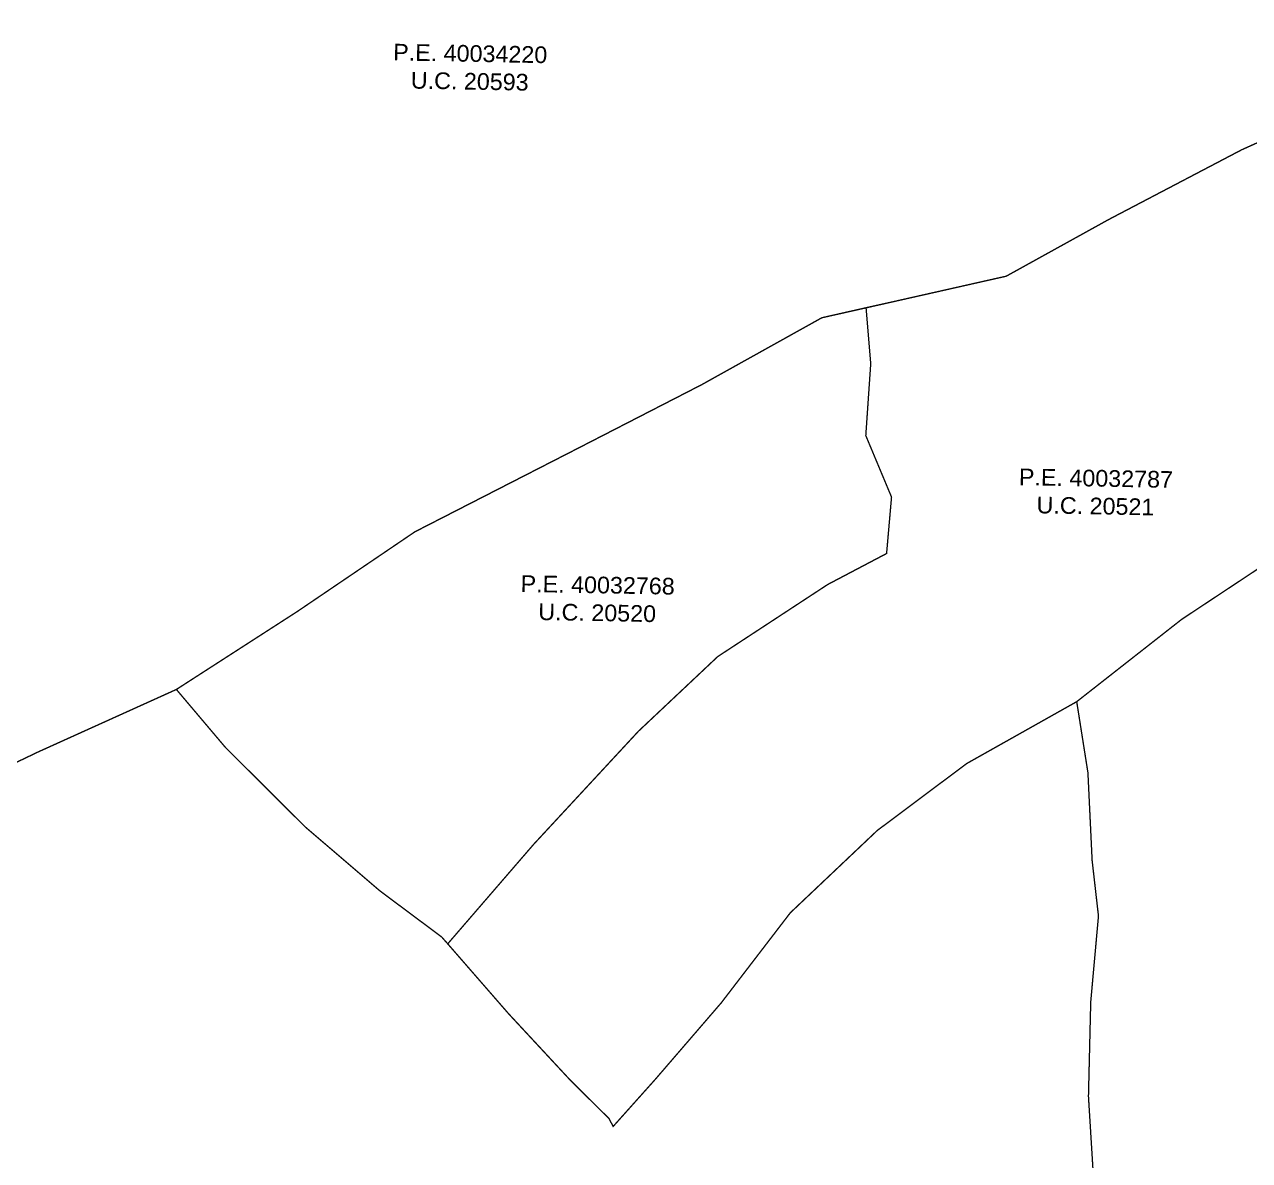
# Model space of a CAD drawing. Header units: metres. Extents: x 561401 to 594056, y 8460144 to 8508504.
# Drawn here: x 587074.4 to 587258.1, y 8503344.6 to 8503514.9 of the extents above; entities that cross this region are included whole.
import ezdxf

# ---------------------------------------------------------------- set-up
doc = ezdxf.new("R2010")
doc.units = ezdxf.units.M
for name, color, linetype in [('1.2. AFECTADOS BASE GRAFICA GORE', 76, 'Continuous'), ('1.2. AFECTADOS BASE GRAFICA SUNARP', 150, 'Continuous'), ('1.2. BASE GRAFICA SUNARP', 150, 'Continuous'), ('1.3 ETIQUETA P.E. Y U.C.', 1, 'Continuous')]:
    doc.layers.add(name, color=color, linetype=linetype)
doc.styles.add('Arial', font='arial.ttf', dxfattribs={"height": 1})

msp = doc.modelspace()

# ---------------------------------------------------------------- linework, layer by layer
at = {"layer": '1.2. AFECTADOS BASE GRAFICA GORE', "color": 64, "linetype": 'Continuous', "lineweight": -3, "const_width": 0.2}
msp.add_lwpolyline([(587234.98, 8503337.89), (587233.97, 8503354.24), (587234.31, 8503368.41), (587235.47, 8503381.28), (587234.52, 8503389.61), (587233.89, 8503402.78), (587232.21, 8503413.41), (587215.72, 8503404.14), (587202.29, 8503394.09), (587189.26, 8503381.76), (587178.91, 8503368.27), (587168.95, 8503356.72), (587162.7, 8503349.74), (587162.06, 8503350.93), (587156.26, 8503356.68), (587147.01, 8503366.64), (587137.89, 8503377.11), (587136.98, 8503378.14), (587127.73, 8503385.04), (587116.55, 8503394.61), (587104.6, 8503406.5), (587097.2, 8503415.24), (587076.42, 8503405.85), (587057.62, 8503396.84)], dxfattribs=at)
at = {"layer": '1.2. AFECTADOS BASE GRAFICA SUNARP', "color": 64, "linetype": 'Continuous', "lineweight": -3, "const_width": 0.2}
msp.add_lwpolyline([(587057.62, 8503396.84), (587076.42, 8503405.85), (587097.2, 8503415.24), (587115.31, 8503426.91), (587132.96, 8503438.87), (587157.14, 8503451.25), (587175.94, 8503460.91), (587193.99, 8503470.96), (587200.62, 8503472.45), (587204.35, 8503473.29), (587221.64, 8503477.19), (587237.01, 8503485.69), (587256.95, 8503496.14), (587283.48, 8503508.1), (587281.3, 8503513.04), (587276.63, 8503526.48), (587272.74, 8503544.15), (587267.67, 8503566.82), (587263.78, 8503582.57), (587259.42, 8503604.09), (587256.85, 8503617.38), (587252.54, 8503644.29)], dxfattribs=at)
at = {"layer": '1.2. BASE GRAFICA SUNARP', "color": 64, "linetype": 'Continuous', "lineweight": -3, "const_width": 0.2}
msp.add_lwpolyline([(587283.48, 8503508.1), (587256.95, 8503496.14), (587237.01, 8503485.69), (587221.64, 8503477.19), (587204.35, 8503473.29), (587200.62, 8503472.46), (587201.32, 8503464.06), (587200.58, 8503453.3), (587204.44, 8503444.08), (587203.7, 8503435.62), (587194.88, 8503430.98), (587178.38, 8503420.17), (587166.5, 8503408.99), (587150.78, 8503392.03), (587137.89, 8503377.11), (587137.89, 8503377.11), (587147.01, 8503366.64), (587156.26, 8503356.68), (587162.06, 8503350.93), (587162.7, 8503349.74), (587168.95, 8503356.72), (587178.91, 8503368.27), (587189.26, 8503381.76), (587202.29, 8503394.09), (587215.72, 8503404.14), (587232.21, 8503413.41), (587247.95, 8503425.75), (587260.22, 8503433.87)], dxfattribs=at)
msp.add_lwpolyline([(587097.2, 8503415.24), (587104.6, 8503406.5), (587116.55, 8503394.61), (587127.73, 8503385.04), (587136.98, 8503378.14), (587137.89, 8503377.11), (587150.78, 8503392.03), (587166.5, 8503408.99), (587178.38, 8503420.17), (587194.88, 8503430.98), (587203.7, 8503435.62), (587204.44, 8503444.08), (587200.58, 8503453.3), (587201.32, 8503464.06), (587200.62, 8503472.46), (587193.99, 8503470.96), (587175.94, 8503460.91), (587157.14, 8503451.25), (587132.96, 8503438.87), (587115.31, 8503426.91), (587097.2, 8503415.24)], close=True, dxfattribs=at)

# ---------------------------------------------------------------- texts
at = {"layer": '1.3 ETIQUETA P.E. Y U.C.', "color": 1, "char_height": 2.5, "attachment_point": 5, "rotation": 358.9623, "style": 'Arial'}
for s, insert in [('P.E. 40034220\\PU.C. 20593', (587141.23, 8503508.48)), ('P.E. 40032787\\PU.C. 20521', (587235.06, 8503444.81)), ('P.E. 40032768\\PU.C. 20520', (587160.34, 8503428.81))]:
    msp.add_mtext(s, dxfattribs=dict(at, insert=insert))

doc.saveas('drawing.dxf')
